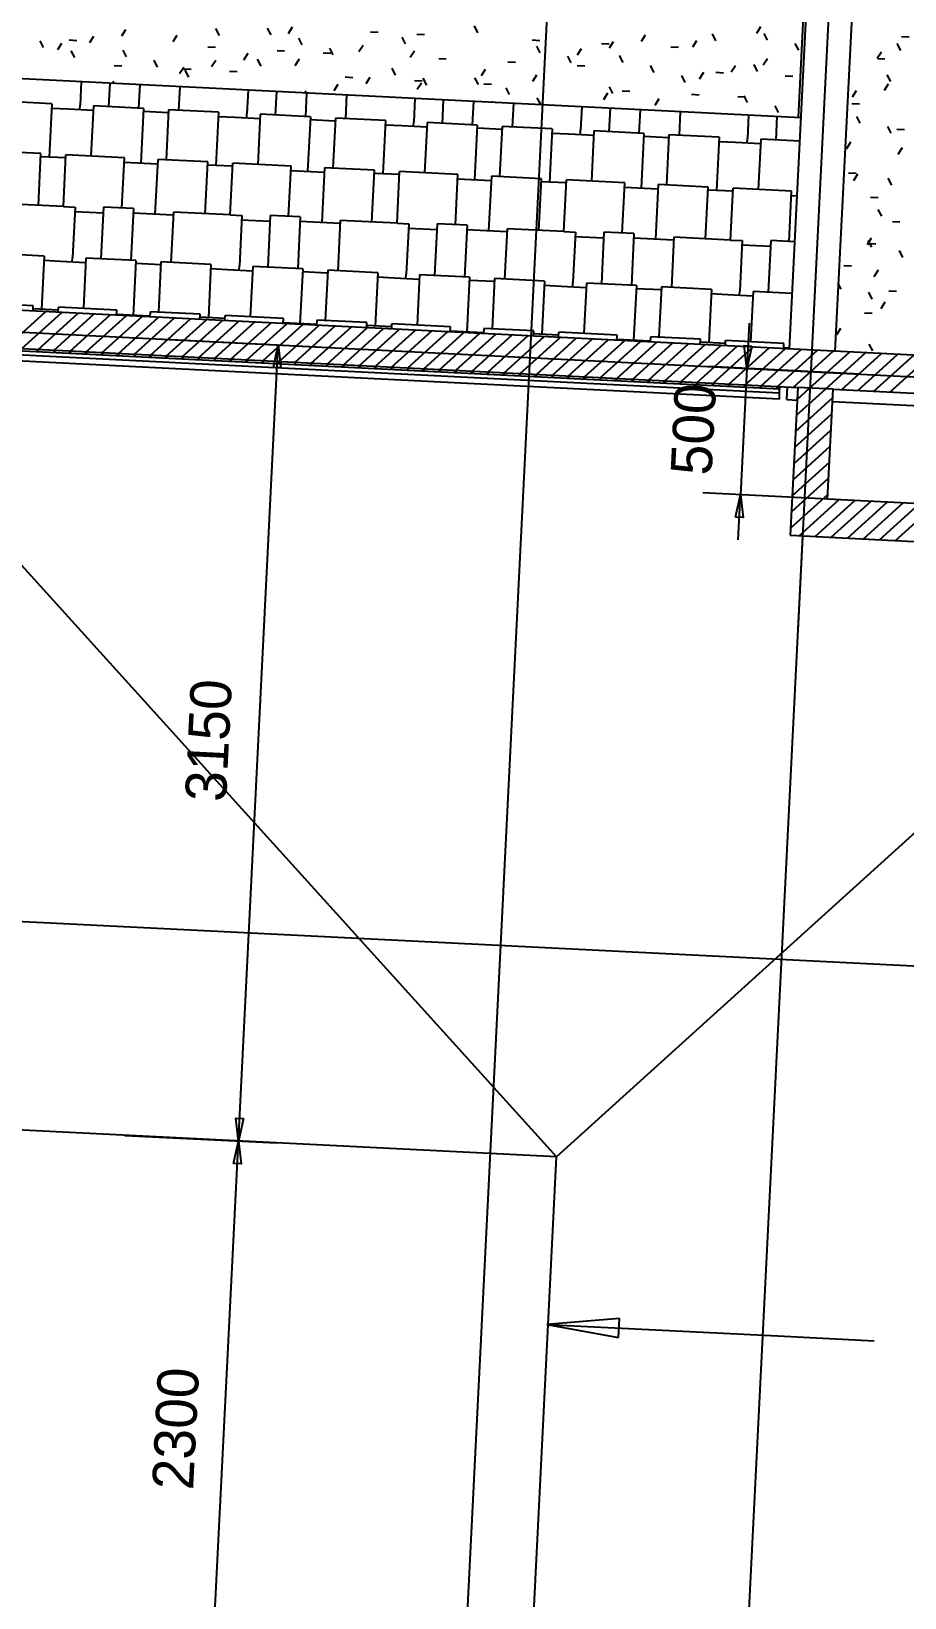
# Model space of a CAD drawing. Extents: x 549999 to 550212, y 1838161 to 1838467.
# Drawn here: x 550127.91 to 550131.36, y 1838351.09 to 1838357.28 of the extents above; entities that cross this region are included whole.
import ezdxf

# ---------------------------------------------------------------- set-up
doc = ezdxf.new("R2010")
doc.units = 0
for name, color, linetype in [('Level 11', 7, 'Continuous'), ('Level 14', 7, 'Continuous'), ('Level 15', 7, 'Continuous'), ('Level 18', 7, 'Continuous'), ('Level 20', 7, 'Continuous'), ('Level 22', 7, 'Continuous'), ('Level 28', 7, 'Continuous'), ('Level 36', 7, 'Continuous'), ('Level 37', 7, 'Continuous'), ('Level 39', 7, 'Continuous'), ('Level 4', 7, 'Continuous'), ('Level 42', 7, 'Continuous'), ('Level 8', 7, 'Continuous')]:
    doc.layers.add(name, color=color, linetype=linetype)

msp = doc.modelspace()

# ---------------------------------------------------------------- linework, layer by layer
at = {"layer": 'Level 11'}
for p, q in [((550127.8099, 1838356.0265), (550127.9672, 1838356.1688)), ((550127.8734, 1838356.0233), (550128.0307, 1838356.1656)), ((550127.937, 1838356.0201), (550128.0943, 1838356.1625)), ((550128.0006, 1838356.017), (550128.1579, 1838356.1593)), ((550128.0641, 1838356.0138), (550128.2214, 1838356.1561)), ((550128.1277, 1838356.0106), (550128.285, 1838356.1529)), ((550128.1912, 1838356.0074), (550128.3485, 1838356.1498)), ((550128.2548, 1838356.0043), (550128.4121, 1838356.1466)), ((550128.3184, 1838356.0011), (550128.4757, 1838356.1434)), ((550128.3819, 1838355.9979), (550128.5392, 1838356.1402)), ((550128.4455, 1838355.9947), (550128.6028, 1838356.1371)), ((550128.509, 1838355.9915), (550128.6663, 1838356.1339)), ((550128.5726, 1838355.9884), (550128.7299, 1838356.1307)), ((550128.6362, 1838355.9852), (550128.7935, 1838356.1275)), ((550128.6997, 1838355.982), (550128.857, 1838356.1243)), ((550128.7633, 1838355.9788), (550128.9206, 1838356.1212)), ((550128.8268, 1838355.9757), (550128.9841, 1838356.118)), ((550128.8904, 1838355.9725), (550129.0477, 1838356.1148)), ((550128.954, 1838355.9693), (550129.1113, 1838356.1116)), ((550129.0175, 1838355.9661), (550129.1748, 1838356.1085)), ((550129.0811, 1838355.963), (550129.2384, 1838356.1053)), ((550129.1446, 1838355.9598), (550129.3019, 1838356.1021)), ((550129.2082, 1838355.9566), (550129.3655, 1838356.0989)), ((550129.2718, 1838355.9534), (550129.4291, 1838356.0957)), ((550129.3353, 1838355.9502), (550129.4926, 1838356.0926)), ((550129.3989, 1838355.9471), (550129.5562, 1838356.0894)), ((550129.4624, 1838355.9439), (550129.6198, 1838356.0862)), ((550129.526, 1838355.9407), (550129.6833, 1838356.083)), ((550129.5896, 1838355.9375), (550129.7469, 1838356.0799)), ((550129.6531, 1838355.9344), (550129.8104, 1838356.0767)), ((550129.7167, 1838355.9312), (550129.874, 1838356.0735)), ((550129.7802, 1838355.928), (550129.9376, 1838356.0703)), ((550129.8438, 1838355.9248), (550130.0011, 1838356.0671)), ((550129.9074, 1838355.9216), (550130.0647, 1838356.064)), ((550129.9709, 1838355.9185), (550130.1282, 1838356.0608)), ((550130.0345, 1838355.9153), (550130.1918, 1838356.0576)), ((550130.0981, 1838355.9121), (550130.2554, 1838356.0544)), ((550130.1616, 1838355.9089), (550130.3189, 1838356.0513)), ((550130.2252, 1838355.9058), (550130.3825, 1838356.0481)), ((550130.2887, 1838355.9026), (550130.446, 1838356.0449)), ((550130.3523, 1838355.8994), (550130.5096, 1838356.0417)), ((550130.4159, 1838355.8962), (550130.5732, 1838356.0385)), ((550130.4794, 1838355.893), (550130.6367, 1838356.0354)), ((550130.543, 1838355.8899), (550130.7003, 1838356.0322)), ((550130.6065, 1838355.8867), (550130.7638, 1838356.029)), ((550130.6701, 1838355.8835), (550130.8274, 1838356.0258)), ((550130.7337, 1838355.8803), (550130.891, 1838356.0227)), ((550130.7972, 1838355.8772), (550130.9545, 1838356.0195)), ((550130.8608, 1838355.874), (550131.0181, 1838356.0163)), ((550130.9243, 1838355.8708), (550131.0816, 1838356.0131)), ((550130.9879, 1838355.8676), (550131.1452, 1838356.0099)), ((550131.0515, 1838355.8644), (550131.2088, 1838356.0068)), ((550131.115, 1838355.8613), (550131.2723, 1838356.0036)), ((550131.1786, 1838355.8581), (550131.3359, 1838356.0004)), ((550131.2421, 1838355.8549), (550131.3994, 1838355.9972)), ((550131.3057, 1838355.8517), (550131.463, 1838355.9941)), ((550130.9351, 1838355.7592), (550131.0515, 1838355.8644)), ((550130.9383, 1838355.8228), (550130.9879, 1838355.8676)), ((550130.932, 1838355.6956), (550131.0788, 1838355.8285)), ((550130.9288, 1838355.6321), (550131.0756, 1838355.7649)), ((550130.9256, 1838355.5685), (550131.0724, 1838355.7014)), ((550130.9224, 1838355.505), (550131.0692, 1838355.6378)), ((550130.9192, 1838355.4414), (550131.0661, 1838355.5742)), ((550130.9161, 1838355.3778), (550131.0629, 1838355.5107)), ((550130.9129, 1838355.3143), (550131.0597, 1838355.4471)), ((550130.9465, 1838355.284), (550131.1038, 1838355.4263)), ((550131.01, 1838355.2808), (550131.1673, 1838355.4231)), ((550131.0736, 1838355.2776), (550131.2309, 1838355.4199)), ((550131.1371, 1838355.2744), (550131.2944, 1838355.4168)), ((550131.2007, 1838355.2713), (550131.358, 1838355.4136)), ((550131.2643, 1838355.2681), (550131.4216, 1838355.4104)), ((550131.3278, 1838355.2649), (550131.4851, 1838355.4072))]:
    msp.add_line(p, q, dxfattribs=at)
at = {"layer": 'Level 14'}
for p, q in [((550127.9315, 1838356.0104), (550127.942, 1838356.0199)), ((550127.9951, 1838356.0072), (550128.0056, 1838356.0167)), ((550128.0586, 1838356.0041), (550128.0691, 1838356.0135)), ((550128.1222, 1838356.0009), (550128.1327, 1838356.0104)), ((550128.1858, 1838355.9977), (550128.1962, 1838356.0072)), ((550128.2493, 1838355.9945), (550128.2598, 1838356.004)), ((550128.3129, 1838355.9913), (550128.3234, 1838356.0008)), ((550128.3764, 1838355.9882), (550128.3869, 1838355.9977)), ((550128.44, 1838355.985), (550128.4505, 1838355.9945)), ((550128.5036, 1838355.9818), (550128.514, 1838355.9913)), ((550128.5671, 1838355.9786), (550128.5776, 1838355.9881)), ((550128.6307, 1838355.9755), (550128.6412, 1838355.9849)), ((550128.6942, 1838355.9723), (550128.7047, 1838355.9818)), ((550128.7578, 1838355.9691), (550128.7683, 1838355.9786)), ((550128.8214, 1838355.9659), (550128.8318, 1838355.9754)), ((550128.8849, 1838355.9627), (550128.8954, 1838355.9722)), ((550128.9485, 1838355.9596), (550128.959, 1838355.9691)), ((550129.012, 1838355.9564), (550129.0225, 1838355.9659)), ((550129.0756, 1838355.9532), (550129.0861, 1838355.9627)), ((550129.1392, 1838355.95), (550129.1496, 1838355.9595)), ((550129.2027, 1838355.9469), (550129.2132, 1838355.9563)), ((550129.2663, 1838355.9437), (550129.2768, 1838355.9532)), ((550129.3298, 1838355.9405), (550129.3403, 1838355.95)), ((550129.3934, 1838355.9373), (550129.4039, 1838355.9468)), ((550129.457, 1838355.9341), (550129.4674, 1838355.9436)), ((550129.5205, 1838355.931), (550129.531, 1838355.9405)), ((550129.5841, 1838355.9278), (550129.5946, 1838355.9373)), ((550129.6476, 1838355.9246), (550129.6581, 1838355.9341)), ((550129.7112, 1838355.9214), (550129.7217, 1838355.9309)), ((550129.7748, 1838355.9183), (550129.7852, 1838355.9277)), ((550129.8383, 1838355.9151), (550129.8488, 1838355.9246)), ((550129.9019, 1838355.9119), (550129.9124, 1838355.9214)), ((550129.9654, 1838355.9087), (550129.9759, 1838355.9182)), ((550130.029, 1838355.9056), (550130.0395, 1838355.915)), ((550130.0926, 1838355.9024), (550130.103, 1838355.9119)), ((550130.1561, 1838355.8992), (550130.1666, 1838355.9087)), ((550130.2197, 1838355.896), (550130.2302, 1838355.9055)), ((550130.2832, 1838355.8928), (550130.2937, 1838355.9023)), ((550130.3468, 1838355.8897), (550130.3573, 1838355.8992)), ((550130.4104, 1838355.8865), (550130.4208, 1838355.896)), ((550130.4739, 1838355.8833), (550130.4844, 1838355.8928)), ((550130.5375, 1838355.8801), (550130.548, 1838355.8896)), ((550130.601, 1838355.877), (550130.6115, 1838355.8864)), ((550130.6646, 1838355.8738), (550130.6751, 1838355.8833)), ((550130.7282, 1838355.8706), (550130.7386, 1838355.8801)), ((550130.7917, 1838355.8674), (550130.8022, 1838355.8769)), ((550130.8553, 1838355.8642), (550130.8658, 1838355.8737))]:
    msp.add_line(p, q, dxfattribs=at)
at = {"layer": 'Level 15'}
for p, q in [((550128.2829, 1838357.2837), (550128.2665, 1838357.2584)), ((550128.4861, 1838357.2613), (550128.4697, 1838357.236)), ((550128.6541, 1838357.2613), (550128.6403, 1838357.2881)), ((550128.8585, 1838357.2633), (550128.8448, 1838357.2902)), ((550128.9422, 1838357.2933), (550128.9258, 1838357.2679)), ((550129.2519, 1838357.275), (550129.282, 1838357.2735)), ((550129.4345, 1838357.2658), (550129.4647, 1838357.2643)), ((550129.6764, 1838357.2715), (550129.6626, 1838357.2983)), ((550130.3376, 1838357.2627), (550130.3213, 1838357.2374)), ((550130.6173, 1838357.24), (550130.6035, 1838357.2668)), ((550130.7937, 1838357.2947), (550130.7773, 1838357.2693)), ((550130.8217, 1838357.242), (550130.808, 1838357.2689)), ((550127.9593, 1838357.2134), (550127.9456, 1838357.2403)), ((550128.03, 1838357.2294), (550128.0137, 1838357.204)), ((550128.0601, 1838357.243), (550128.0902, 1838357.2415)), ((550128.0824, 1838357.1738), (550128.0687, 1838357.2006)), ((550128.1565, 1838357.2566), (550128.1401, 1838357.2312)), ((550128.2869, 1838357.1758), (550128.2731, 1838357.2026)), ((550128.608, 1838357.2156), (550128.6382, 1838357.2141)), ((550128.882, 1838357.2019), (550128.9121, 1838357.2004)), ((550128.9816, 1838357.2236), (550128.9679, 1838357.2505)), ((550129.1047, 1838357.184), (550129.0909, 1838357.2108)), ((550129.2222, 1838357.2212), (550129.2059, 1838357.1959)), ((550129.3905, 1838357.2277), (550129.3768, 1838357.2546)), ((550129.4255, 1838357.1988), (550129.4091, 1838357.1735)), ((550129.8911, 1838357.243), (550129.9213, 1838357.2415)), ((550129.9225, 1838357.1922), (550129.9088, 1838357.219)), ((550130.0848, 1838357.2083), (550130.0684, 1838357.183)), ((550130.1651, 1838357.2293), (550130.1953, 1838357.2278)), ((550130.2112, 1838357.2355), (550130.1948, 1838357.2102)), ((550130.4391, 1838357.2156), (550130.4692, 1838357.2141)), ((550130.5409, 1838357.2403), (550130.5245, 1838357.2149)), ((550130.9448, 1838357.2024), (550130.931, 1838357.2292)), ((550131.3485, 1838357.2017), (550131.3347, 1838357.2286)), ((550131.3517, 1838357.2566), (550131.3818, 1838357.255)), ((550128.2381, 1838357.1425), (550128.2683, 1838357.141)), ((550128.41, 1838357.1361), (550128.3962, 1838357.163)), ((550128.5133, 1838357.1349), (550128.4969, 1838357.1095)), ((550128.6397, 1838357.1621), (550128.6234, 1838357.1367)), ((550128.7662, 1838357.1893), (550128.7498, 1838357.1639)), ((550128.8189, 1838357.1402), (550128.8051, 1838357.1671)), ((550128.9694, 1838357.1669), (550128.953, 1838357.1415)), ((550129.0646, 1838357.1928), (550129.0948, 1838357.1913)), ((550129.5213, 1838357.17), (550129.5514, 1838357.1685)), ((550129.7953, 1838357.1563), (550129.8254, 1838357.1548)), ((550130.0456, 1838357.1525), (550130.0318, 1838357.1793)), ((550130.0692, 1838357.1426), (550130.0994, 1838357.1411)), ((550130.2501, 1838357.1545), (550130.2363, 1838357.1814)), ((550130.3731, 1838357.1149), (550130.3594, 1838357.1417)), ((550130.6945, 1838357.1411), (550130.6781, 1838357.1157)), ((550130.7821, 1838357.119), (550130.7683, 1838357.1458)), ((550130.8209, 1838357.1682), (550130.8045, 1838357.1429)), ((550131.2717, 1838357.1955), (550131.2554, 1838357.1701)), ((550131.2558, 1838357.1698), (550131.2859, 1838357.1683)), ((550128.2376, 1838357.0714), (550128.2335, 1838357.0796)), ((550128.5121, 1838357.1289), (550128.5423, 1838357.1273)), ((550128.533, 1838357.0965), (550128.5193, 1838357.1233)), ((550128.6948, 1838357.1197), (550128.7249, 1838357.1182)), ((550129.1514, 1838357.0969), (550129.1815, 1838357.0954)), ((550129.2494, 1838357.0948), (550129.2331, 1838357.0695)), ((550129.3509, 1838357.1046), (550129.3371, 1838357.1315)), ((550129.4254, 1838357.0832), (550129.4555, 1838357.0817)), ((550129.4527, 1838357.0724), (550129.4363, 1838357.047)), ((550129.4739, 1838357.065), (550129.4602, 1838357.0918)), ((550129.6784, 1838357.067), (550129.6646, 1838357.0939)), ((550129.7055, 1838357.1268), (550129.6891, 1838357.1014)), ((550129.9087, 1838357.1043), (550129.8924, 1838357.079)), ((550130.4962, 1838357.0752), (550130.4825, 1838357.1021)), ((550130.5681, 1838357.1139), (550130.5517, 1838357.0885)), ((550130.6172, 1838357.1152), (550130.6473, 1838357.1137)), ((550130.8912, 1838357.1015), (550130.9213, 1838357.1)), ((550131.3088, 1838357.0786), (550131.295, 1838357.1055)), ((550128.9966, 1838357.0404), (550128.9923, 1838357.0337)), ((550129.123, 1838357.0676), (550129.1066, 1838357.0423)), ((550129.6994, 1838357.0695), (550129.7295, 1838357.068)), ((550129.8015, 1838357.0274), (550129.7877, 1838357.0542)), ((550129.9246, 1838356.9877), (550129.9108, 1838357.0145)), ((550130.1888, 1838357.0323), (550130.1724, 1838357.0069)), ((550130.2104, 1838357.0314), (550130.1966, 1838357.0583)), ((550130.2473, 1838357.0421), (550130.2775, 1838357.0406)), ((550130.5213, 1838357.0284), (550130.5514, 1838357.0269)), ((550130.704, 1838357.0193), (550130.7341, 1838357.0178)), ((550130.7424, 1838356.9959), (550130.7286, 1838357.0227)), ((550131.1725, 1838357.0418), (550131.1561, 1838357.0165)), ((550131.2989, 1838357.069), (550131.2826, 1838357.0437)), ((550129.7327, 1838357.0003), (550129.7304, 1838356.9968)), ((550130.392, 1838357.0099), (550130.3756, 1838356.9845)), ((550130.8655, 1838356.9562), (550130.8517, 1838356.9831)), ((550131.1553, 1838356.9917), (550131.1855, 1838356.9902)), ((550131.1878, 1838356.9138), (550131.174, 1838356.9407)), ((550131.3109, 1838356.8742), (550131.2971, 1838356.901)), ((550131.3334, 1838356.8912), (550131.3636, 1838356.8897)), ((550131.1501, 1838356.8386), (550131.1337, 1838356.8133)), ((550131.3533, 1838356.8162), (550131.3369, 1838356.7908)), ((550131.1416, 1838356.7177), (550131.1718, 1838356.7162)), ((550131.1773, 1838356.7122), (550131.1609, 1838356.6868)), ((550131.3129, 1838356.6697), (550131.2991, 1838356.6966)), ((550131.2284, 1838356.6218), (550131.2585, 1838356.6203)), ((550131.2732, 1838356.5466), (550131.2595, 1838356.5735)), ((550131.3152, 1838356.5259), (550131.3453, 1838356.5244)), ((550131.2317, 1838356.4593), (550131.2153, 1838356.434)), ((550131.2193, 1838356.4392), (550131.2494, 1838356.4377)), ((550131.2336, 1838356.4236), (550131.2198, 1838356.4504)), ((550131.3567, 1838356.3839), (550131.3429, 1838356.4107)), ((550131.1234, 1838356.3524), (550131.1535, 1838356.3509)), ((550131.2589, 1838356.3329), (550131.2425, 1838356.3076)), ((550131.1125, 1838356.2588), (550131.1014, 1838356.2805)), ((550131.2356, 1838356.2191), (550131.2218, 1838356.246)), ((550131.286, 1838356.2065), (550131.2697, 1838356.1811)), ((550131.3015, 1838356.252), (550131.3316, 1838356.2505)), ((550131.2056, 1838356.1652), (550131.2357, 1838356.1637)), ((550131.11, 1838356.1025), (550131.0936, 1838356.0771)), ((550131.2377, 1838356.0146), (550131.2239, 1838356.0415)), ((550131.348, 1838355.9998), (550131.347, 1838356.0018))]:
    msp.add_line(p, q, dxfattribs=at)
at = {"layer": 'Level 18'}
msp.add_line((550116.5119, 1838356.6564), (550140.8514, 1838355.4396), dxfattribs=at)
at = {"layer": 'Level 20'}
for p, q in [((550130.7488, 1838356.1235), (550130.7398, 1838355.9451)), ((550128.4376, 1838356.0602), (550129.0368, 1838356.0302)), ((550128.7297, 1838352.8917), (550128.887, 1838356.0377)), ((550131.1892, 1838355.9226), (550130.59, 1838355.9526)), ((550130.7398, 1838355.9451), (550130.7149, 1838355.4457)), ((550131.1642, 1838355.4233), (550130.5651, 1838355.4532)), ((550130.706, 1838355.2674), (550130.7149, 1838355.4457)), ((550128.2804, 1838352.9141), (550128.8795, 1838352.8842)), ((550128.2804, 1838352.9141), (550128.8795, 1838352.8842)), ((550128.6149, 1838350.5945), (550128.7297, 1838352.8917))]:
    msp.add_line(p, q, dxfattribs=at)
for points in [[(550128.8677, 1838355.9493), (550128.887, 1838356.0377), (550128.8974, 1838355.9478)], [(550130.7592, 1838356.0335), (550130.7398, 1838355.9451), (550130.7294, 1838356.035)], [(550130.6955, 1838355.3573), (550130.7149, 1838355.4457), (550130.7253, 1838355.3558)], [(550128.7491, 1838352.9801), (550128.7297, 1838352.8917), (550128.7193, 1838352.9816)], [(550128.7104, 1838352.8032), (550128.7297, 1838352.8917), (550128.7401, 1838352.8017)]]:
    msp.add_lwpolyline(points, close=True, dxfattribs=at)
at = {"layer": 'Level 22'}
for p, q in [((550130.2356, 1838352.1902), (550129.9484, 1838352.1669)), ((550130.2356, 1838352.1902), (550129.9484, 1838352.1669)), ((550130.2319, 1838352.1151), (550130.2356, 1838352.1902)), ((550130.2319, 1838352.1151), (550130.2356, 1838352.1902)), ((550129.9484, 1838352.1669), (550130.2319, 1838352.1151)), ((550129.9484, 1838352.1669), (550130.2319, 1838352.1151)), ((550129.9484, 1838352.1669), (550130.8617, 1838352.1212)), ((550130.8617, 1838352.1212), (550131.2427, 1838352.1022))]:
    msp.add_line(p, q, dxfattribs=at)
at = {"layer": 'Level 28'}
for p, q in [((550133.1843, 1838355.908), (550127.1179, 1838356.2113)), ((550127.1105, 1838356.0615), (550130.9407, 1838355.87)), ((550130.9407, 1838355.87), (550130.9115, 1838355.2857)), ((550131.0805, 1838355.863), (550130.9407, 1838355.87)), ((550131.0588, 1838355.4285), (550131.0805, 1838355.863)), ((550131.0805, 1838355.863), (550133.1768, 1838355.7582)), ((550133.2011, 1838355.3214), (550131.0588, 1838355.4285)), ((550130.9115, 1838355.2857), (550133.1936, 1838355.1716))]:
    msp.add_line(p, q, dxfattribs=at)
at = {"layer": 'Level 36'}
for p, q in [((550129.17, 1838341.7241), (550130.2319, 1838362.9654)), ((550111.8211, 1838354.5625), (550140.8625, 1838353.1106))]:
    msp.add_line(p, q, dxfattribs=at)
at = {"layer": 'Level 37'}
msp.add_line((550130.9539, 1838356.9357), (550127.1636, 1838357.1251), dxfattribs=at)
at = {"layer": 'Level 39'}
for p, q in [((550130.9427, 1838354.9087), (550131.3471, 1838362.9986)), ((550126.05, 1838357.1808), (550129.9876, 1838352.8288)), ((550134.3397, 1838356.7664), (550129.9876, 1838352.8288)), ((550129.9876, 1838352.8288), (550125.693, 1838353.0435)), ((550129.8728, 1838350.5316), (550129.9876, 1838352.8288))]:
    msp.add_line(p, q, dxfattribs=at)
at = {"layer": 'Level 4'}
for p, q in [((550130.9082, 1838356.0218), (550131.1044, 1838359.9469)), ((550131.2752, 1838359.7581), (550131.088, 1838356.0128)), ((550127.1092, 1838356.0365), (550130.8695, 1838355.8485)), ((550130.8703, 1838355.8635), (550127.11, 1838356.0515)), ((550130.8683, 1838355.8235), (550127.108, 1838356.0115)), ((550130.8683, 1838355.8235), (550130.8695, 1838355.8485)), ((550130.8695, 1838355.8485), (550130.8708, 1838355.8735)), ((550130.8982, 1838355.822), (550130.9007, 1838355.872)), ((550130.8982, 1838355.822), (550130.9382, 1838355.82)), ((550133.2242, 1838355.7058), (550131.078, 1838355.8131))]:
    msp.add_line(p, q, dxfattribs=at)
at = {"layer": 'Level 42'}
for p, q in [((550128.1083, 1838357.0779), (550128.1036, 1838356.9851)), ((550128.2204, 1838357.0723), (550128.2158, 1838356.9795)), ((550128.3391, 1838357.0664), (550128.3345, 1838356.9736)), ((550128.4974, 1838357.0585), (550128.4928, 1838356.9656)), ((550128.7678, 1838357.0449), (550128.7632, 1838356.9521)), ((550128.88, 1838357.0393), (550128.8753, 1838356.9465)), ((550128.9987, 1838357.0334), (550128.9941, 1838356.9406)), ((550129.157, 1838357.0255), (550129.1524, 1838356.9327)), ((550129.4274, 1838357.012), (550129.4228, 1838356.9191)), ((550127.9915, 1838356.9907), (550127.7936, 1838357.0006)), ((550127.9915, 1838356.9907), (550127.981, 1838356.7802)), ((550128.0566, 1838356.9694), (550127.9906, 1838356.9727)), ((550128.1555, 1838356.9644), (550128.0566, 1838356.9694)), ((550128.1027, 1838356.9671), (550128.1036, 1838356.9851)), ((550128.1564, 1838356.9825), (550128.1465, 1838356.784)), ((550128.3543, 1838356.9726), (550128.1564, 1838356.9825)), ((550128.3543, 1838356.9726), (550128.3434, 1838356.756)), ((550128.4526, 1838356.9556), (550128.3537, 1838356.9605)), ((550128.4532, 1838356.9676), (550128.4433, 1838356.7691)), ((550128.6511, 1838356.9577), (550128.4532, 1838356.9676)), ((550128.6511, 1838356.9577), (550128.6406, 1838356.7472)), ((550128.7623, 1838356.9341), (550128.7632, 1838356.9521)), ((550128.816, 1838356.9495), (550128.806, 1838356.751)), ((550129.0138, 1838356.9396), (550128.816, 1838356.9495)), ((550129.5395, 1838357.0064), (550129.5349, 1838356.9135)), ((550129.6583, 1838357.0004), (550129.6536, 1838356.9076)), ((550129.8166, 1838356.9925), (550129.8119, 1838356.8997)), ((550130.087, 1838356.979), (550130.0824, 1838356.8862)), ((550130.1991, 1838356.9734), (550130.1945, 1838356.8806)), ((550130.3178, 1838356.9675), (550130.3132, 1838356.8746)), ((550130.4761, 1838356.9595), (550130.4715, 1838356.8667)), ((550128.7161, 1838356.9364), (550128.6502, 1838356.9397)), ((550128.8151, 1838356.9314), (550128.7161, 1838356.9364)), ((550129.0138, 1838356.9396), (550129.003, 1838356.7231)), ((550129.1122, 1838356.9226), (550129.0132, 1838356.9276)), ((550129.1128, 1838356.9346), (550129.1029, 1838356.7362)), ((550129.3107, 1838356.9248), (550129.1128, 1838356.9346)), ((550129.3107, 1838356.9248), (550129.3001, 1838356.7142)), ((550129.3757, 1838356.9034), (550129.3098, 1838356.9067)), ((550129.4746, 1838356.8985), (550129.3757, 1838356.9034)), ((550129.4219, 1838356.9011), (550129.4228, 1838356.9191)), ((550129.4755, 1838356.9165), (550129.4656, 1838356.718)), ((550129.6734, 1838356.9066), (550129.4755, 1838356.9165)), ((550129.6734, 1838356.9066), (550129.6626, 1838356.6901)), ((550129.7718, 1838356.8896), (550129.6728, 1838356.8946)), ((550129.7724, 1838356.9017), (550129.7624, 1838356.7032)), ((550129.9702, 1838356.8918), (550129.7724, 1838356.9017)), ((550129.9702, 1838356.8918), (550129.9597, 1838356.6813)), ((550130.7466, 1838356.946), (550130.7419, 1838356.8532)), ((550130.8587, 1838356.9404), (550130.8541, 1838356.8476)), ((550130.0353, 1838356.8704), (550129.9693, 1838356.8737)), ((550130.1342, 1838356.8655), (550130.0353, 1838356.8704)), ((550130.0815, 1838356.8681), (550130.0824, 1838356.8862)), ((550130.1351, 1838356.8835), (550130.1252, 1838356.685)), ((550130.333, 1838356.8736), (550130.1351, 1838356.8835)), ((550130.333, 1838356.8736), (550130.3222, 1838356.6571)), ((550130.4313, 1838356.8567), (550130.3324, 1838356.8616)), ((550130.4319, 1838356.8687), (550130.422, 1838356.6702)), ((550130.6298, 1838356.8588), (550130.4319, 1838356.8687)), ((550130.6298, 1838356.8588), (550130.6193, 1838356.6483)), ((550130.6949, 1838356.8375), (550130.6289, 1838356.8408)), ((550130.7938, 1838356.8325), (550130.6949, 1838356.8375)), ((550130.741, 1838356.8352), (550130.7419, 1838356.8532)), ((550130.7947, 1838356.8506), (550130.7848, 1838356.6521)), ((550130.9493, 1838356.8428), (550130.7947, 1838356.8506)), ((550127.9486, 1838356.7939), (550127.7507, 1838356.8038)), ((550127.9384, 1838356.5894), (550127.9486, 1838356.7939)), ((550128.0469, 1838356.7769), (550127.948, 1838356.7818)), ((550128.0373, 1838356.5844), (550128.0475, 1838356.7889)), ((550128.2784, 1838356.7774), (550128.0475, 1838356.7889)), ((550128.2685, 1838356.5789), (550128.2784, 1838356.7774)), ((550128.4103, 1838356.7708), (550128.3995, 1838356.5542)), ((550128.6082, 1838356.7609), (550128.4103, 1838356.7708)), ((550128.4094, 1838356.7527), (550128.2775, 1838356.7593)), ((550128.598, 1838356.5564), (550128.6082, 1838356.7609)), ((550128.7065, 1838356.7439), (550128.6076, 1838356.7489)), ((550128.6969, 1838356.5514), (550128.7071, 1838356.7559)), ((550128.938, 1838356.7444), (550128.7071, 1838356.7559)), ((550128.928, 1838356.5459), (550128.938, 1838356.7444)), ((550129.069, 1838356.7198), (550128.9371, 1838356.7264)), ((550129.0699, 1838356.7378), (550129.0591, 1838356.5213)), ((550129.2678, 1838356.7279), (550129.0699, 1838356.7378)), ((550129.2575, 1838356.5234), (550129.2678, 1838356.7279)), ((550129.3661, 1838356.7109), (550129.2671, 1838356.7159)), ((550129.3565, 1838356.5185), (550129.3667, 1838356.723)), ((550129.5975, 1838356.7114), (550129.3667, 1838356.723)), ((550129.5876, 1838356.5129), (550129.5975, 1838356.7114)), ((550129.7295, 1838356.7048), (550129.7186, 1838356.4883)), ((550129.9273, 1838356.6949), (550129.7295, 1838356.7048)), ((550129.7286, 1838356.6868), (550129.5966, 1838356.6934)), ((550129.9171, 1838356.4904), (550129.9273, 1838356.6949)), ((550130.0257, 1838356.678), (550129.9267, 1838356.6829)), ((550130.016, 1838356.4855), (550130.0263, 1838356.69)), ((550130.2571, 1838356.6785), (550130.0263, 1838356.69)), ((550130.2472, 1838356.48), (550130.2571, 1838356.6785)), ((550130.3881, 1838356.6538), (550130.2562, 1838356.6604)), ((550130.389, 1838356.6719), (550130.3782, 1838356.4553)), ((550130.5869, 1838356.662), (550130.389, 1838356.6719)), ((550130.5767, 1838356.4575), (550130.5869, 1838356.662)), ((550130.6852, 1838356.645), (550130.5863, 1838356.6499)), ((550130.6756, 1838356.4525), (550130.6858, 1838356.657)), ((550130.9167, 1838356.6455), (550130.6858, 1838356.657)), ((550130.9068, 1838356.447), (550130.9167, 1838356.6455)), ((550128.0373, 1838356.5844), (550127.8131, 1838356.5956)), ((550128.0373, 1838356.5844), (550128.0835, 1838356.5821)), ((550128.0835, 1838356.5821), (550128.0736, 1838356.3836)), ((550128.1959, 1838356.5825), (550128.1857, 1838356.378)), ((550128.3146, 1838356.5766), (550128.1959, 1838356.5825)), ((550130.9384, 1838356.6263), (550130.9158, 1838356.6274)), ((550128.1947, 1838356.5585), (550128.0826, 1838356.5641)), ((550128.3146, 1838356.5766), (550128.3044, 1838356.3721)), ((550128.472, 1838356.5506), (550128.3137, 1838356.5585)), ((550128.4726, 1838356.5626), (550128.4627, 1838356.3642)), ((550128.6969, 1838356.5514), (550128.4726, 1838356.5626)), ((550128.6969, 1838356.5514), (550128.7431, 1838356.5491)), ((550128.7431, 1838356.5491), (550128.7331, 1838356.3506)), ((550128.8543, 1838356.5255), (550128.7422, 1838356.5311)), ((550128.8555, 1838356.5495), (550128.8453, 1838356.345)), ((550128.9742, 1838356.5436), (550128.8555, 1838356.5495)), ((550128.9742, 1838356.5436), (550128.964, 1838356.3391)), ((550129.1316, 1838356.5176), (550128.9733, 1838356.5256)), ((550129.1322, 1838356.5297), (550129.1223, 1838356.3312)), ((550129.3565, 1838356.5185), (550129.1322, 1838356.5297)), ((550129.3565, 1838356.5185), (550129.4026, 1838356.5162)), ((550129.4026, 1838356.5162), (550129.3927, 1838356.3177)), ((550129.5151, 1838356.5166), (550129.5048, 1838356.3121)), ((550129.6338, 1838356.5106), (550129.5151, 1838356.5166)), ((550129.5139, 1838356.4925), (550129.4017, 1838356.4981)), ((550129.6338, 1838356.5106), (550129.6236, 1838356.3061)), ((550129.7912, 1838356.4847), (550129.6329, 1838356.4926)), ((550129.7918, 1838356.4967), (550129.7819, 1838356.2982)), ((550130.016, 1838356.4855), (550129.7918, 1838356.4967)), ((550130.016, 1838356.4855), (550130.0622, 1838356.4832)), ((550130.0622, 1838356.4832), (550130.0523, 1838356.2847)), ((550130.1734, 1838356.4595), (550130.0613, 1838356.4651)), ((550130.1746, 1838356.4836), (550130.1644, 1838356.2791)), ((550130.2934, 1838356.4777), (550130.1746, 1838356.4836)), ((550130.2934, 1838356.4777), (550130.2831, 1838356.2732)), ((550130.4508, 1838356.4517), (550130.2925, 1838356.4596)), ((550130.4514, 1838356.4637), (550130.4414, 1838356.2652)), ((550130.6756, 1838356.4525), (550130.4514, 1838356.4637)), ((550127.9614, 1838356.3892), (550127.7636, 1838356.3991)), ((550130.6756, 1838356.4525), (550130.7218, 1838356.4502)), ((550130.7218, 1838356.4502), (550130.7119, 1838356.2517)), ((550130.833, 1838356.4266), (550130.7209, 1838356.4322)), ((550130.8342, 1838356.4506), (550130.824, 1838356.2461)), ((550130.9294, 1838356.4459), (550130.8342, 1838356.4506)), ((550127.9614, 1838356.3892), (550127.9509, 1838356.1787)), ((550128.0265, 1838356.3679), (550127.9605, 1838356.3712)), ((550128.1254, 1838356.3629), (550128.0265, 1838356.3679)), ((550128.0727, 1838356.3656), (550128.0736, 1838356.3836)), ((550128.1263, 1838356.381), (550128.1164, 1838356.1825)), ((550128.3242, 1838356.3711), (550128.1263, 1838356.381)), ((550128.3242, 1838356.3711), (550128.3134, 1838356.1546)), ((550128.4225, 1838356.3541), (550128.3236, 1838356.3591)), ((550128.4231, 1838356.3661), (550128.4132, 1838356.1676)), ((550128.621, 1838356.3562), (550128.4231, 1838356.3661)), ((550128.621, 1838356.3562), (550128.6105, 1838356.1457)), ((550128.6861, 1838356.3349), (550128.6201, 1838356.3382)), ((550128.785, 1838356.33), (550128.6861, 1838356.3349)), ((550128.7322, 1838356.3326), (550128.7331, 1838356.3506)), ((550128.7859, 1838356.348), (550128.776, 1838356.1495)), ((550128.9838, 1838356.3381), (550128.7859, 1838356.348)), ((550128.9838, 1838356.3381), (550128.9729, 1838356.1216)), ((550129.0827, 1838356.3332), (550129.0728, 1838356.1347)), ((550129.2806, 1838356.3233), (550129.0827, 1838356.3332)), ((550129.0821, 1838356.3211), (550128.9832, 1838356.3261)), ((550129.2806, 1838356.3233), (550129.2701, 1838356.1128)), ((550129.3456, 1838356.3019), (550129.2797, 1838356.3052)), ((550129.4446, 1838356.297), (550129.3456, 1838356.3019)), ((550129.3918, 1838356.2996), (550129.3927, 1838356.3177)), ((550129.4455, 1838356.315), (550129.4356, 1838356.1165)), ((550129.6434, 1838356.3051), (550129.4455, 1838356.315)), ((550129.6434, 1838356.3051), (550129.6325, 1838356.0886)), ((550129.7417, 1838356.2882), (550129.6427, 1838356.2931)), ((550129.7423, 1838356.3002), (550129.7324, 1838356.1017)), ((550129.9402, 1838356.2903), (550129.7423, 1838356.3002)), ((550129.9402, 1838356.2903), (550129.9296, 1838356.0798)), ((550130.0052, 1838356.269), (550129.9393, 1838356.2723)), ((550130.1042, 1838356.264), (550130.0052, 1838356.269)), ((550130.0514, 1838356.2666), (550130.0523, 1838356.2847)), ((550130.1051, 1838356.2821), (550130.0951, 1838356.0836)), ((550130.3029, 1838356.2722), (550130.1051, 1838356.2821)), ((550130.3029, 1838356.2722), (550130.2921, 1838356.0556)), ((550130.4013, 1838356.2552), (550130.3023, 1838356.2601)), ((550130.4019, 1838356.2672), (550130.3919, 1838356.0687)), ((550130.5997, 1838356.2573), (550130.4019, 1838356.2672)), ((550130.5997, 1838356.2573), (550130.5892, 1838356.0468)), ((550130.6648, 1838356.236), (550130.5988, 1838356.2393)), ((550130.7637, 1838356.231), (550130.6648, 1838356.236)), ((550130.711, 1838356.2337), (550130.7119, 1838356.2517)), ((550130.7646, 1838356.2491), (550130.7547, 1838356.0506)), ((550130.9192, 1838356.2414), (550130.7646, 1838356.2491)), ((550127.9185, 1838356.1924), (550127.7207, 1838356.2023)), ((550127.9175, 1838356.1713), (550127.9185, 1838356.1924)), ((550128.0169, 1838356.1754), (550127.9179, 1838356.1803)), ((550128.0164, 1838356.1664), (550128.0175, 1838356.1874)), ((550128.2483, 1838356.1759), (550128.0175, 1838356.1874)), ((550128.2473, 1838356.1548), (550128.2483, 1838356.1759)), ((550128.3793, 1838356.1513), (550128.2474, 1838356.1578)), ((550128.3802, 1838356.1693), (550128.3792, 1838356.1482)), ((550128.5781, 1838356.1594), (550128.3802, 1838356.1693)), ((550128.5771, 1838356.1383), (550128.5781, 1838356.1594)), ((550128.6764, 1838356.1424), (550128.5775, 1838356.1474)), ((550128.676, 1838356.1334), (550128.677, 1838356.1545)), ((550128.9079, 1838356.1429), (550128.677, 1838356.1545)), ((550128.9068, 1838356.1219), (550128.9079, 1838356.1429)), ((550129.0389, 1838356.1183), (550128.907, 1838356.1249)), ((550129.0398, 1838356.1363), (550129.0388, 1838356.1153)), ((550129.2377, 1838356.1264), (550129.0398, 1838356.1363)), ((550129.2366, 1838356.1054), (550129.2377, 1838356.1264)), ((550129.336, 1838356.1095), (550129.2371, 1838356.1144)), ((550129.3356, 1838356.1004), (550129.3366, 1838356.1215)), ((550129.5675, 1838356.1099), (550129.3366, 1838356.1215)), ((550129.5664, 1838356.0889), (550129.5675, 1838356.1099)), ((550129.6985, 1838356.0853), (550129.5666, 1838356.0919)), ((550129.6994, 1838356.1033), (550129.6983, 1838356.0823)), ((550129.8973, 1838356.0935), (550129.6994, 1838356.1033)), ((550129.8962, 1838356.0724), (550129.8973, 1838356.0935)), ((550129.9951, 1838356.0674), (550129.9962, 1838356.0885)), ((550130.227, 1838356.077), (550129.9962, 1838356.0885)), ((550129.9956, 1838356.0765), (550129.8967, 1838356.0814)), ((550130.226, 1838356.0559), (550130.227, 1838356.077)), ((550130.3581, 1838356.0523), (550130.2261, 1838356.0589)), ((550130.359, 1838356.0704), (550130.3579, 1838356.0493)), ((550130.5568, 1838356.0605), (550130.359, 1838356.0704)), ((550130.5558, 1838356.0394), (550130.5568, 1838356.0605)), ((550130.6552, 1838356.0435), (550130.5562, 1838356.0485)), ((550130.6547, 1838356.0345), (550130.6558, 1838356.0555)), ((550130.8866, 1838356.044), (550130.6558, 1838356.0555)), ((550130.8856, 1838356.0229), (550130.8866, 1838356.044)), ((550130.9084, 1838356.0248), (550130.8857, 1838356.026))]:
    msp.add_line(p, q, dxfattribs=at)
at = {"layer": 'Level 8'}
for p, q in [((550130.9439, 1838356.9362), (550131.0861, 1838359.7801)), ((550130.7492, 1838351.0385), (550130.9614, 1838355.2832))]:
    msp.add_line(p, q, dxfattribs=at)

# ---------------------------------------------------------------- texts
at = {"layer": 'Level 20'}
for s, p in [('500', (550130.6, 1838355.52)), ('3150', (550128.68, 1838354.23)), ('2300', (550128.55, 1838351.51))]:
    msp.add_text(s, height=0.16224, rotation=87.13801, dxfattribs=at).set_placement(p)

doc.saveas('drawing.dxf')
